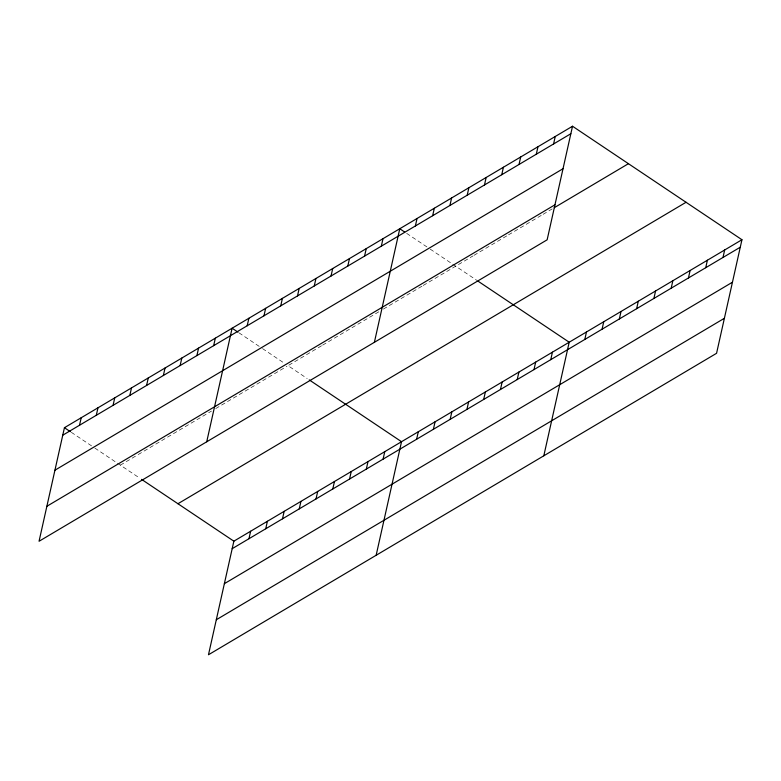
<?xml version="1.0" encoding="UTF-8"?>
<svg xmlns="http://www.w3.org/2000/svg" width="781" height="781" viewBox="0 0 781 781"><rect width="100%" height="100%" fill="white"/><g stroke="black" fill="none" stroke-linecap="round" stroke-linejoin="round"><path stroke-width="0.59" stroke-dasharray="3.9 2.93" d="M120.352 465.154L137.114 455.206M138.159 454.581L211.514 411.06M215.712 408.57L286.969 366.289M321.547 345.778L288.013 365.674L307.216 378.531M322.602 345.153L379.185 311.58M383.373 309.091L422.15 286.09M423.195 285.465L472.954 255.943M473.979 255.338L507.504 235.442M508.529 234.837L542.063 214.941M543.078 214.336L552.216 208.908M406.637 233.343L429.199 248.446M430.185 249.11L451.76 263.558M452.746 264.222L476.908 280.408M238.966 332.823L261.528 347.935M262.514 348.59L284.089 363.048M71.305 432.303L93.866 447.415M94.843 448.069L116.428 462.528M117.404 463.182L139.545 478.011"/><path stroke-width="1.17" d="M572.522 126.239L64.432 427.705L39.05 541.272L547.139 239.816L572.522 126.239L741.95 239.728L716.567 353.295L208.478 654.761L233.861 541.184L741.95 239.728M79.525 425.245L81.204 417.757M96.297 415.297L97.967 407.809M113.06 405.349L114.739 397.861M129.831 395.401L131.501 387.913M146.594 385.453L148.273 377.965M163.366 375.505L165.035 368.017M180.128 365.557L181.807 358.069M196.9 355.609L198.569 348.121M213.662 345.661L215.341 338.173M206.721 441.792L232.103 328.225L237.99 332.169M247.196 325.765L248.875 318.277M263.968 315.817L265.638 308.329M280.73 305.869L282.4 298.381M297.502 295.921L299.172 288.433M248.963 538.724L250.633 531.236M314.265 285.963L315.934 278.485M265.725 528.776L267.395 521.288M331.027 276.015L332.706 268.537M282.488 518.828L284.167 511.34M347.799 266.067L349.468 258.589M299.26 508.88L300.929 501.392M364.561 256.119L366.24 248.641M316.022 498.932L317.701 491.444M381.333 246.171L383.002 238.683M332.794 488.984L334.463 481.496M374.382 342.312L399.774 228.735L404.675 232.025M349.556 479.036L351.235 471.548M415.375 225.973L417.044 218.495M366.328 469.088L367.997 461.6M432.645 215.732L434.324 208.244M383.09 459.14L384.769 451.652M449.924 205.481L451.594 197.993M376.149 555.271L401.532 441.704L309.237 379.888M467.194 195.23L468.873 187.743M416.624 439.244L418.304 431.756M484.474 184.98L486.143 177.492M433.396 429.296L435.066 421.808M501.744 174.729L503.423 167.241M450.159 419.348L451.838 411.86M519.023 164.479L520.693 156.991M466.931 409.4L468.6 401.912M536.293 154.228L537.972 146.74M483.693 399.452L485.372 391.964M553.573 143.977L555.242 136.49M500.465 389.504L502.134 382.016M517.227 379.556L518.896 372.068M533.999 369.608L535.668 362.12M550.761 359.66L552.431 352.172M543.81 455.792L569.203 342.224L477.913 281.082M584.803 339.462L586.472 331.974M602.073 329.211L603.752 321.723M619.353 318.96L621.022 311.473M636.632 308.71L638.302 301.222M653.902 298.459L655.571 290.971M671.182 288.209L672.851 280.721M688.452 277.958L690.121 270.47M705.731 267.707L707.401 260.219M723.001 257.457L724.67 249.969M62.763 435.193L570.843 133.727M54.934 470.201L563.023 168.735M46.88 506.273L554.959 204.807M554.256 207.707L628.432 163.688M177.951 503.735L686.04 202.279M232.191 548.672L740.281 247.206M224.372 583.68L732.451 282.214M216.308 619.753L724.387 318.287M64.432 427.705L70.319 431.649M141.576 479.368L233.861 541.184"/></g></svg>
